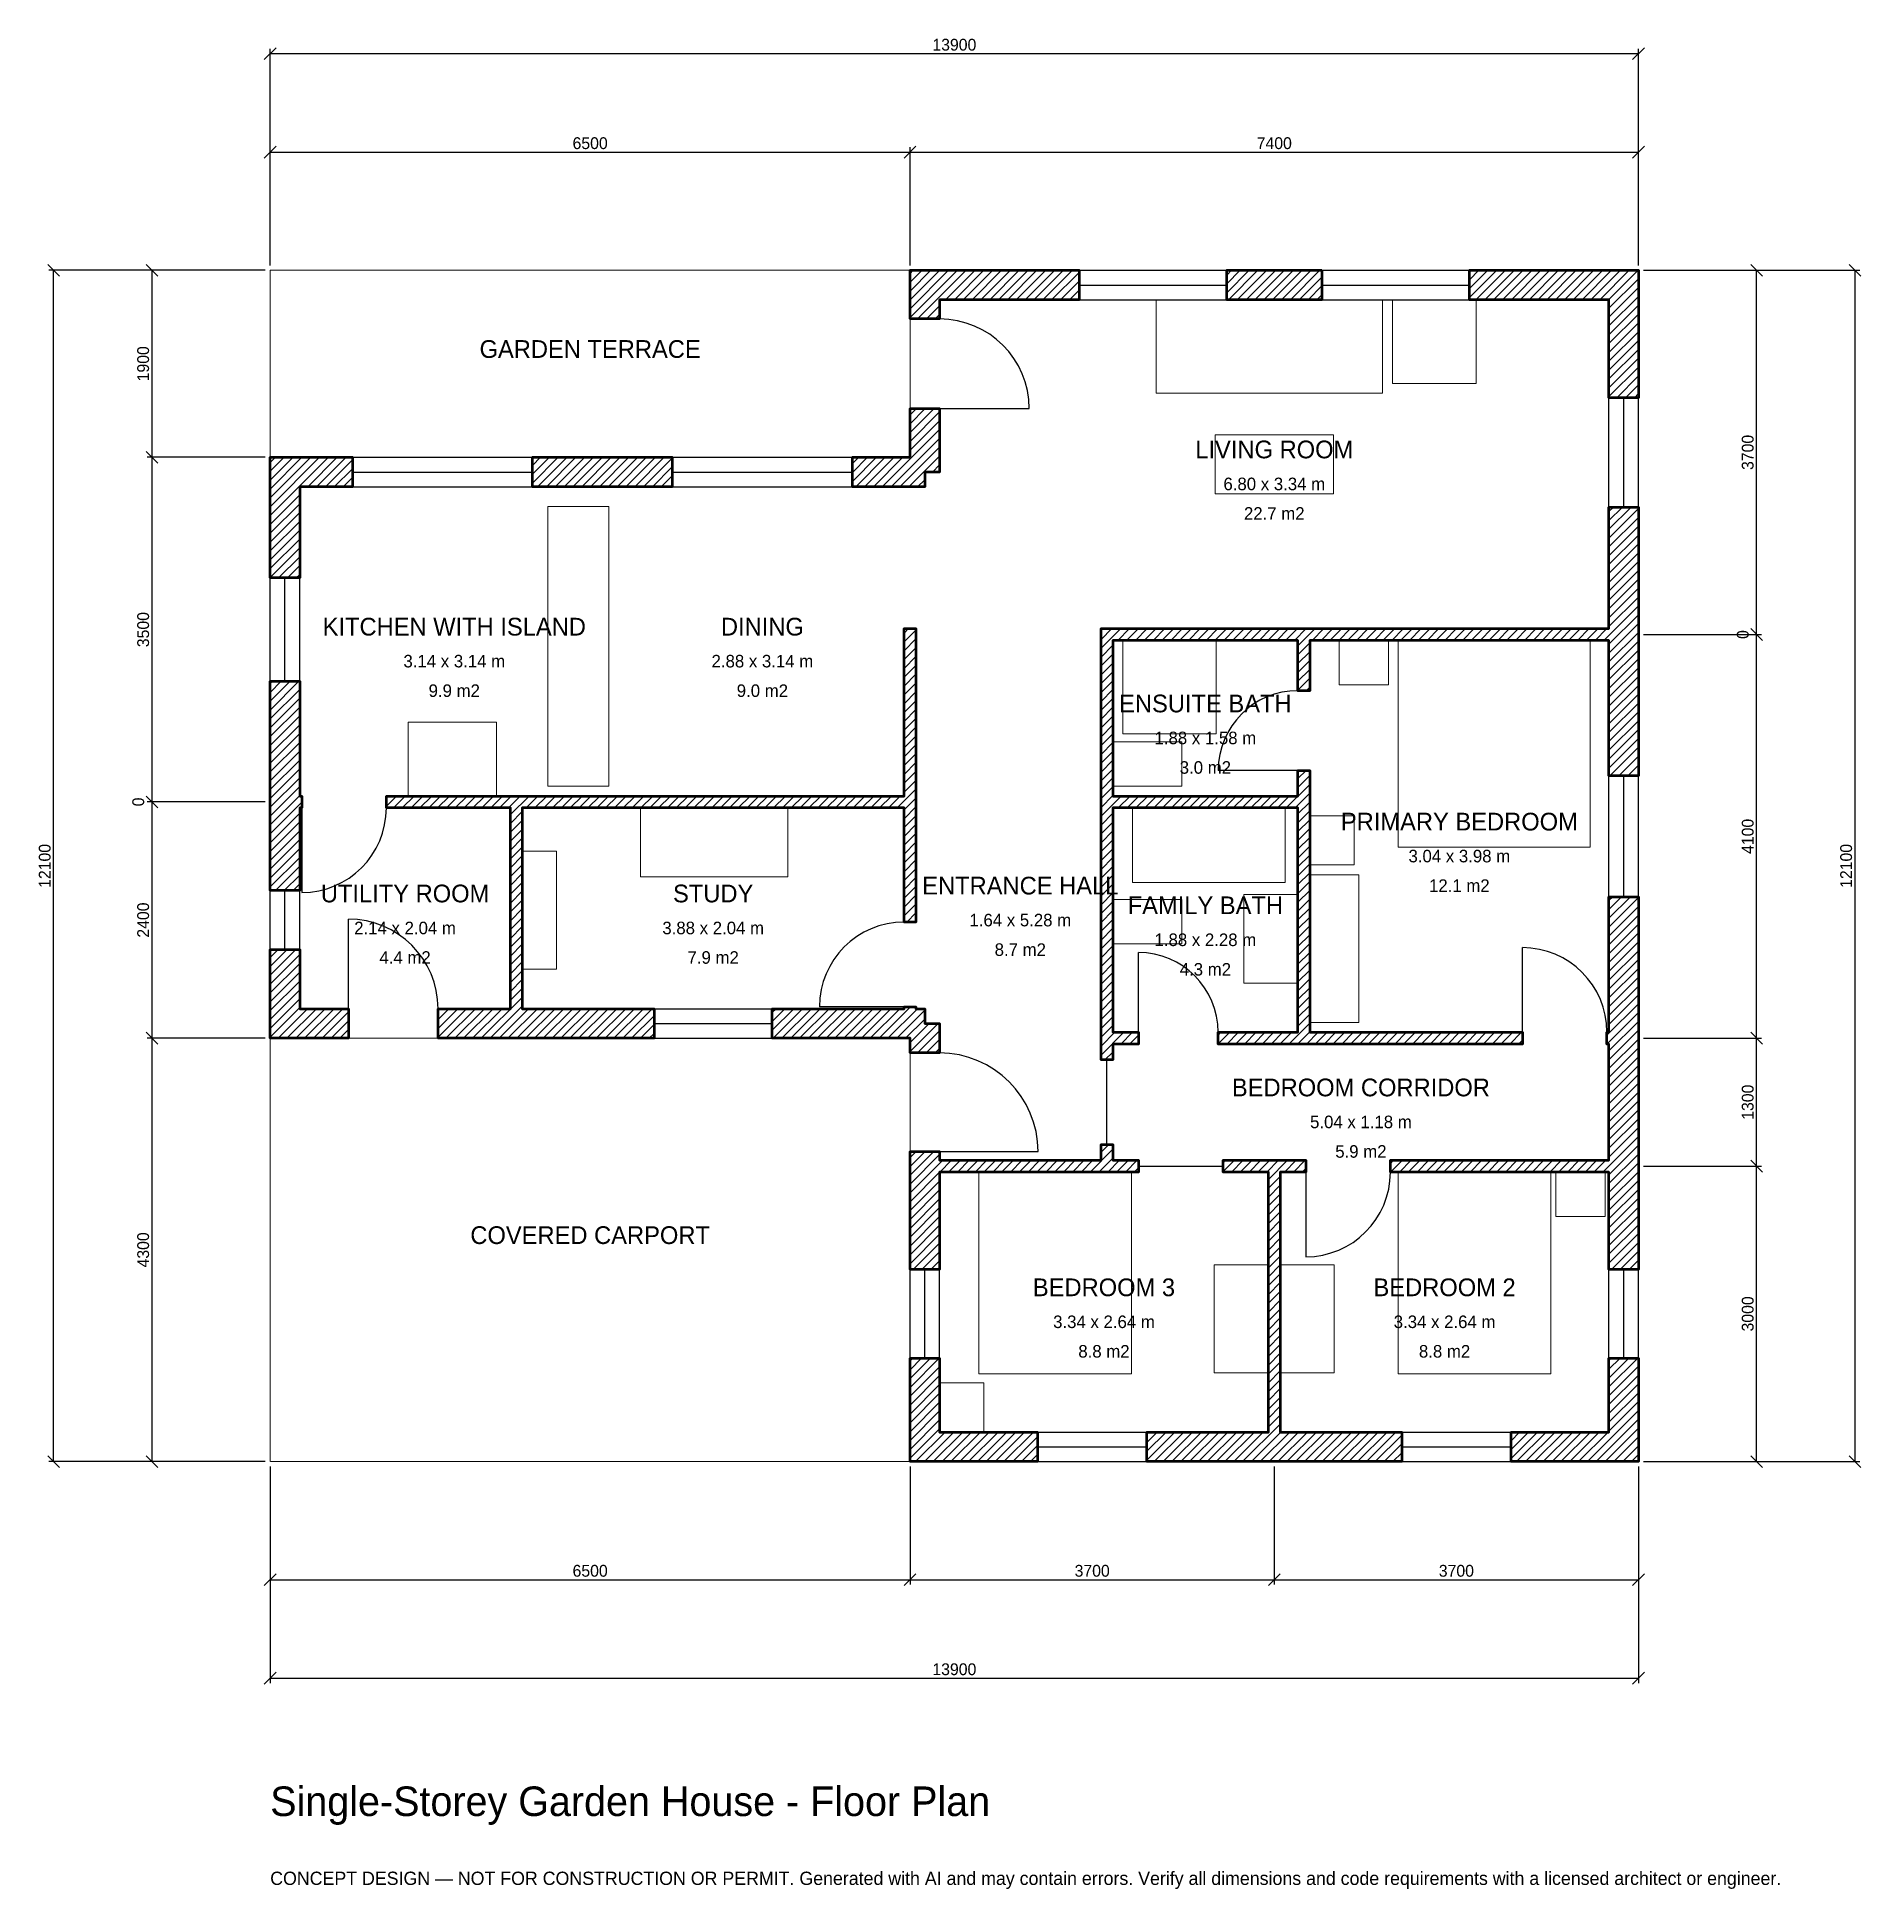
# Model space of a CAD drawing. Header units: millimetres. Extents: x -2369 to 16160, y -4341 to 14469.
import ezdxf
from ezdxf.enums import TextEntityAlignment as Align

# ---------------------------------------------------------------- set-up
doc = ezdxf.new("R2010")
doc.units = ezdxf.units.MM
doc.linetypes.add('DASHED', pattern=[1.524, 1.27, -0.254])
for name, color, linetype, lineweight in [('A-ANNO-DIMS', 1, 'Continuous', 13), ('A-ANNO-TEXT', 7, 'Continuous', 18), ('A-AREA-IDEN', 7, 'Continuous', 18), ('A-DOOR', 2, 'Continuous', 25), ('A-FLOR-FIXT', 9, 'Continuous', 13), ('A-FURN', 9, 'Continuous', 13), ('A-GLAZ', 4, 'Continuous', 25), ('A-SITE-PAVE', 8, 'Continuous', 13), ('A-WALL', 7, 'Continuous', 50), ('A-WALL-PATT', 8, 'Continuous', 13)]:
    doc.layers.add(name, color=color, linetype=linetype, lineweight=lineweight)
doc.dimstyles.new('PLAN', dxfattribs={"dimtxt": 120, "dimasz": 80, "dimexe": 50, "dimexo": 50, "dimgap": 30, "dimtad": 1, "dimdec": 0, "dimtsz": 60, "dimcen": 2.5, "dimclrd": 1, "dimclre": 1, "dimazin": 3, "dimtfac": 1, "dimtmove": 0, "dimatfit": 3})

msp = doc.modelspace()

# ---------------------------------------------------------------- hatches: boundary and pattern name
at = {"layer": 'A-WALL-PATT'}
h = msp.add_hatch(dxfattribs=at)
h.set_pattern_fill('ANSI31', color=8, scale=20)
h.paths.add_polyline_path([(6499.999, 0), (6499.999, 300), (6500, 300), (6500, 1050), (6800, 1050), (6800, 300), (7795, 300), (7795, 0), (6800, 0), (6800, -0.001), (6500, -0.001), (6500, 0), (6499.999, 0)])
h.paths.add_polyline_path([(6500, 2850), (6500, 2940), (6499.999, 2940), (6499.999, 3060), (6500, 3060), (6500, 3150), (6800, 3150), (6800, 3060), (8440, 3060), (8440, 3220), (8560, 3220), (8560, 3060), (8820, 3060), (8820, 2940), (8560, 2940), (8440, 2940), (6800, 2940), (6800, 2850), (6800, 1950), (6500, 1950), (6500, 2850)])
h.paths.add_polyline_path([(6500, 4240), (6499.999, 4240), (6499.999, 4299.999), (6440, 4299.999), (6440, 4300), (5100, 4300), (5100, 4600), (6440, 4600), (6440, 4620), (6560, 4620), (6560, 4600), (6650, 4600), (6650, 4450), (6800, 4450), (6800, 4150), (6500, 4150), (6500, 4240)])
h.paths.add_polyline_path([(2650, 4300), (2560, 4300), (2560, 4299.999), (2440, 4299.999), (2440, 4300), (2350, 4300), (1705, 4300), (1705, 4600), (2350, 4600), (2440, 4600), (2440, 6640), (1180, 6640), (1180, 6760), (2440, 6760), (2560, 6760), (3440, 6760), (3560, 6760), (6440, 6760), (6440, 8460), (6560, 8460), (6560, 6760), (6560, 6640), (6560, 6640), (6560, 5480), (6440, 5480), (6440, 6640), (3560, 6640), (3440, 6640), (2560, 6640), (2560, 4600), (2650, 4600), (3900, 4600), (3900, 4300), (2650, 4300)])
h.paths.add_polyline_path([(300, 4300), (300, 4299.999), (0, 4299.999), (0, 4300), (-0.001, 4300), (-0.001, 4600), (0, 4600), (0, 5200), (300, 5200), (300, 4600), (795, 4600), (795, 4300), (300, 4300)])
h.paths.add_polyline_path([(0, 6550), (0, 6640), (-0.001, 6640), (-0.001, 6760), (0, 6760), (0, 6850), (0, 7925), (300, 7925), (300, 6850), (300, 6760), (320, 6760), (320, 6640), (300, 6640), (300, 6550), (300, 5800), (0, 5800), (0, 6550)])
h.paths.add_polyline_path([(0, 9900), (-0.001, 9900), (-0.001, 10200), (0, 10200), (0, 10200.001), (300, 10200.001), (300, 10200), (835, 10200), (835, 9900), (300, 9900), (300, 8975), (0, 8975), (0, 9900)])
h.paths.add_polyline_path([(3350, 10200), (3650, 10200), (4085, 10200), (4085, 9900), (3650, 9900), (3350, 9900), (2665, 9900), (2665, 10200), (3350, 10200)])
h.paths.add_polyline_path([(6500, 10200), (6500, 10695), (6800, 10695), (6800, 10050), (6650, 10050), (6650, 9900), (5915, 9900), (5915, 10200), (6500, 10200)])
h.paths.add_polyline_path([(6500, 11800), (6499.999, 11800), (6499.999, 12100), (6500, 12100), (6500, 12100.001), (6800, 12100.001), (6800, 12100), (8216.667, 12100), (8216.667, 11800), (6800, 11800), (6800, 11605), (6500, 11605), (6500, 11800)])
h.paths.add_polyline_path([(10683.333, 12100), (10683.333, 11800), (9716.667, 11800), (9716.667, 12100), (10683.333, 12100)])
h.paths.add_polyline_path([(13600, 12100), (13600, 12100.001), (13900, 12100.001), (13900, 12100), (13900.001, 12100), (13900.001, 11800), (13900, 11800), (13900, 10805), (13600, 10805), (13600, 11800), (12183.333, 11800), (12183.333, 12100), (13600, 12100)])
h.paths.add_polyline_path([(13900, 8550), (13900, 8460), (13900.001, 8460), (13900.001, 8340), (13900, 8340), (13900, 8250), (13900, 6965), (13600, 6965), (13600, 8250), (13600, 8340), (10560, 8340), (10560, 7830), (10440, 7830), (10440, 8340), (10440, 8340), (8560, 8340), (8560, 6760), (10440, 6760), (10440, 7020), (10560, 7020), (10560, 6760), (10560, 6640), (10560, 6640), (10560, 4360), (12720, 4360), (12720, 4240), (10560, 4240), (10440, 4240), (9630, 4240), (9630, 4360), (10440, 4360), (10440, 6640), (8560, 6640), (8560, 4360), (8820, 4360), (8820, 4240), (8560, 4240), (8560, 4080), (8440, 4080), (8440, 4240), (8440, 4360), (8440, 6640), (8440, 6640), (8440, 6760), (8440, 8340), (8440, 8460), (8560, 8460), (10560, 8460), (10560, 8460), (13600, 8460), (13600, 8550), (13600, 9695), (13900, 9695), (13900, 8550)])
h.paths.add_polyline_path([(13900, 4450), (13900, 4360), (13900.001, 4360), (13900.001, 4240), (13900, 4240), (13900, 4150), (13900, 3060), (13900.001, 3060), (13900.001, 2940), (13900, 2940), (13900, 2850), (13900, 2850), (13900, 1950), (13600, 1950), (13600, 2940), (11380, 2940), (11380, 3060), (13600, 3060), (13600, 3150), (13600, 3150), (13600, 4150), (13600, 4240), (13580, 4240), (13580, 4360), (13600, 4360), (13600, 4450), (13600, 5735), (13900, 5735), (13900, 4450)])
h.paths.add_polyline_path([(13900, 300), (13900.001, 300), (13900.001, 0), (13900, 0), (13900, -0.001), (13600, -0.001), (13600, 0), (12605, 0), (12605, 300), (13600, 300), (13600, 1050), (13900, 1050), (13900, 300)])
h.paths.add_polyline_path([(10350, 0), (10260, 0), (10260, -0.001), (10140, -0.001), (10140, 0), (10050, 0), (8905, 0), (8905, 300), (10050, 300), (10140, 300), (10140, 2940), (9680, 2940), (9680, 3060), (10140, 3060), (10260, 3060), (10520, 3060), (10520, 2940), (10260, 2940), (10260, 300), (10350, 300), (11495, 300), (11495, 0), (10350, 0)])

# ---------------------------------------------------------------- linework, layer by layer
at = {"layer": 'A-DOOR'}
for p, q in [((6800, 10695), (7710, 10695)), ((10440, 7020), (9630, 7020)), ((320, 6640), (320, 5780)), ((795, 4600), (795, 5510)), ((8820, 4360), (8820, 5170)), ((12720, 4360), (12720, 5220)), ((6440, 4620), (5580, 4620)), ((8500, 3220), (8500, 4080)), ((6800, 3150), (7800, 3150)), ((8820, 3000), (9680, 3000)), ((10520, 2940), (10520, 2080))]:
    msp.add_line(p, q, dxfattribs=at)
for centre, radius, start, end in [((6800, 10695), 910, 0, 90), ((10440, 7020), 810, 90, 180), ((320, 6640), 860, 270, 360), ((795, 4600), 910, 0, 90), ((6440, 4620), 860, 90, 180), ((8820, 4360), 810, 0, 90), ((12720, 4360), 860, 0, 90), ((6800, 3150), 1000, 0, 90), ((10520, 2940), 860, 270, 360)]:
    msp.add_arc(centre, radius, start, end, dxfattribs=at)
at = {"layer": 'A-FLOR-FIXT'}
for points in [[(2820, 6860), (3440, 6860), (3440, 9700), (2820, 9700)], [(8660, 7390), (9610, 7390), (9610, 8340), (8660, 8340)], [(8560, 6860), (9260, 6860), (9260, 7310), (8560, 7310)], [(8760, 5880), (10310, 5880), (10310, 6640), (8760, 6640)], [(8560, 5260), (9260, 5260), (9260, 5710), (8560, 5710)], [(9890, 4860), (10440, 4860), (10440, 5760), (9890, 5760)]]:
    msp.add_lwpolyline(points, close=True, dxfattribs=at)
at = {"layer": 'A-FURN'}
for points in [[(9000, 10850), (11300, 10850), (11300, 11800), (9000, 11800)], [(11400, 10950), (12250, 10950), (12250, 11800), (11400, 11800)], [(9600, 9830), (10800, 9830), (10800, 10430), (9600, 10430)], [(10860, 7890), (11360, 7890), (11360, 8340), (10860, 8340)], [(11460, 6240), (13410, 6240), (13410, 8340), (11460, 8340)], [(1400, 6760), (2300, 6760), (2300, 7510), (1400, 7510)], [(3760, 5940), (5260, 5940), (5260, 6640), (3760, 6640)], [(10560, 6060), (11010, 6060), (11010, 6560), (10560, 6560)], [(2560, 5000), (2910, 5000), (2910, 6200), (2560, 6200)], [(10560, 4460), (11060, 4460), (11060, 5960), (10560, 5960)], [(7200, 890), (8750, 890), (8750, 2940), (7200, 2940)], [(11460, 890), (13010, 890), (13010, 2940), (11460, 2940)], [(13060, 2490), (13560, 2490), (13560, 2940), (13060, 2940)], [(9590, 900), (10140, 900), (10140, 2000), (9590, 2000)], [(10260, 900), (10810, 900), (10810, 2000), (10260, 2000)], [(6800, 300), (7250, 300), (7250, 800), (6800, 800)]]:
    msp.add_lwpolyline(points, close=True, dxfattribs=at)
at = {"layer": 'A-GLAZ'}
for p, q in [((8216.667, 12100), (9716.667, 12100)), ((10683.333, 12100), (12183.333, 12100)), ((8216.667, 11950), (9716.667, 11950)), ((10683.333, 11950), (12183.333, 11950)), ((8216.667, 11800), (9716.667, 11800)), ((10683.333, 11800), (12183.333, 11800)), ((13600, 9695), (13600, 10805)), ((13750, 9695), (13750, 10805)), ((13900, 9695), (13900, 10805)), ((835, 10200), (2665, 10200)), ((4085, 10200), (5915, 10200)), ((835, 10050), (2665, 10050)), ((4085, 10050), (5915, 10050)), ((835, 9900), (2665, 9900)), ((4085, 9900), (5915, 9900)), ((0, 7925), (0, 8975)), ((150, 7925), (150, 8975)), ((300, 7925), (300, 8975)), ((13600, 5735), (13600, 6965)), ((13750, 5735), (13750, 6965)), ((13900, 5735), (13900, 6965)), ((0, 5200), (0, 5800)), ((150, 5200), (150, 5800)), ((300, 5200), (300, 5800)), ((3900, 4600), (5100, 4600)), ((3900, 4450), (5100, 4450)), ((3900, 4300), (5100, 4300)), ((6500, 1050), (6500, 1950)), ((6650, 1050), (6650, 1950)), ((6800, 1050), (6800, 1950)), ((13600, 1050), (13600, 1950)), ((13750, 1050), (13750, 1950)), ((13900, 1050), (13900, 1950)), ((7795, 300), (8905, 300)), ((11495, 300), (12605, 300)), ((7795, 150), (8905, 150)), ((7795, 0), (8905, 0)), ((11495, 150), (12605, 150)), ((11495, 0), (12605, 0))]:
    msp.add_line(p, q, dxfattribs=at)
at = {"layer": 'A-SITE-PAVE', "linetype": 'DASHED'}
for points in [[(0, 10200), (6500, 10200), (6500, 12100), (0, 12100)], [(0, 0), (6500, 0), (6500, 4300), (0, 4300)]]:
    msp.add_lwpolyline(points, close=True, dxfattribs=at)
at = {"layer": 'A-WALL'}
for points in [[(6500, 11800), (6499.999, 11800), (6499.999, 12100), (6500, 12100), (6500, 12100.001), (6800, 12100.001), (6800, 12100), (8216.667, 12100), (8216.667, 11800), (6800, 11800), (6800, 11605), (6500, 11605), (6500, 11800)], [(10683.333, 12100), (10683.333, 11800), (9716.667, 11800), (9716.667, 12100), (10683.333, 12100)], [(13600, 12100), (13600, 12100.001), (13900, 12100.001), (13900, 12100), (13900.001, 12100), (13900.001, 11800), (13900, 11800), (13900, 10805), (13600, 10805), (13600, 11800), (12183.333, 11800), (12183.333, 12100), (13600, 12100)], [(6500, 10200), (6500, 10695), (6800, 10695), (6800, 10050), (6650, 10050), (6650, 9900), (5915, 9900), (5915, 10200), (6500, 10200)], [(0, 9900), (-0.001, 9900), (-0.001, 10200), (0, 10200), (0, 10200.001), (300, 10200.001), (300, 10200), (835, 10200), (835, 9900), (300, 9900), (300, 8975), (0, 8975), (0, 9900)], [(3350, 10200), (3650, 10200), (4085, 10200), (4085, 9900), (3650, 9900), (3350, 9900), (2665, 9900), (2665, 10200), (3350, 10200)], [(13900, 8550), (13900, 8460), (13900.001, 8460), (13900.001, 8340), (13900, 8340), (13900, 8250), (13900, 6965), (13600, 6965), (13600, 8250), (13600, 8340), (10560, 8340), (10560, 7830), (10440, 7830), (10440, 8340), (10440, 8340), (8560, 8340), (8560, 6760), (10440, 6760), (10440, 7020), (10560, 7020), (10560, 6760), (10560, 6640), (10560, 6640), (10560, 4360), (12720, 4360), (12720, 4240), (10560, 4240), (10440, 4240), (9630, 4240), (9630, 4360), (10440, 4360), (10440, 6640), (8560, 6640), (8560, 4360), (8820, 4360), (8820, 4240), (8560, 4240), (8560, 4080), (8440, 4080), (8440, 4240), (8440, 4360), (8440, 6640), (8440, 6640), (8440, 6760), (8440, 8340), (8440, 8460), (8560, 8460), (10560, 8460), (10560, 8460), (13600, 8460), (13600, 8550), (13600, 9695), (13900, 9695), (13900, 8550)], [(2650, 4300), (2560, 4300), (2560, 4299.999), (2440, 4299.999), (2440, 4300), (2350, 4300), (1705, 4300), (1705, 4600), (2350, 4600), (2440, 4600), (2440, 6640), (1180, 6640), (1180, 6760), (2440, 6760), (2560, 6760), (3440, 6760), (3560, 6760), (6440, 6760), (6440, 8460), (6560, 8460), (6560, 6760), (6560, 6640), (6560, 6640), (6560, 5480), (6440, 5480), (6440, 6640), (3560, 6640), (3440, 6640), (2560, 6640), (2560, 4600), (2650, 4600), (3900, 4600), (3900, 4300), (2650, 4300)], [(0, 6550), (0, 6640), (-0.001, 6640), (-0.001, 6760), (0, 6760), (0, 6850), (0, 7925), (300, 7925), (300, 6850), (300, 6760), (320, 6760), (320, 6640), (300, 6640), (300, 6550), (300, 5800), (0, 5800), (0, 6550)], [(13900, 4450), (13900, 4360), (13900.001, 4360), (13900.001, 4240), (13900, 4240), (13900, 4150), (13900, 3060), (13900.001, 3060), (13900.001, 2940), (13900, 2940), (13900, 2850), (13900, 2850), (13900, 1950), (13600, 1950), (13600, 2940), (11380, 2940), (11380, 3060), (13600, 3060), (13600, 3150), (13600, 3150), (13600, 4150), (13600, 4240), (13580, 4240), (13580, 4360), (13600, 4360), (13600, 4450), (13600, 5735), (13900, 5735), (13900, 4450)], [(300, 4300), (300, 4299.999), (0, 4299.999), (0, 4300), (-0.001, 4300), (-0.001, 4600), (0, 4600), (0, 5200), (300, 5200), (300, 4600), (795, 4600), (795, 4300), (300, 4300)], [(6500, 4240), (6499.999, 4240), (6499.999, 4299.999), (6440, 4299.999), (6440, 4300), (5100, 4300), (5100, 4600), (6440, 4600), (6440, 4620), (6560, 4620), (6560, 4600), (6650, 4600), (6650, 4450), (6800, 4450), (6800, 4150), (6500, 4150), (6500, 4240)], [(6500, 2850), (6500, 2940), (6499.999, 2940), (6499.999, 3060), (6500, 3060), (6500, 3150), (6800, 3150), (6800, 3060), (8440, 3060), (8440, 3220), (8560, 3220), (8560, 3060), (8820, 3060), (8820, 2940), (8560, 2940), (8440, 2940), (6800, 2940), (6800, 2850), (6800, 1950), (6500, 1950), (6500, 2850)], [(10350, 0), (10260, 0), (10260, -0.001), (10140, -0.001), (10140, 0), (10050, 0), (8905, 0), (8905, 300), (10050, 300), (10140, 300), (10140, 2940), (9680, 2940), (9680, 3060), (10140, 3060), (10260, 3060), (10520, 3060), (10520, 2940), (10260, 2940), (10260, 300), (10350, 300), (11495, 300), (11495, 0), (10350, 0)], [(6499.999, 0), (6499.999, 300), (6500, 300), (6500, 1050), (6800, 1050), (6800, 300), (7795, 300), (7795, 0), (6800, 0), (6800, -0.001), (6500, -0.001), (6500, 0), (6499.999, 0)], [(13900, 300), (13900.001, 300), (13900.001, 0), (13900, 0), (13900, -0.001), (13600, -0.001), (13600, 0), (12605, 0), (12605, 300), (13600, 300), (13600, 1050), (13900, 1050), (13900, 300)]]:
    msp.add_lwpolyline(points, close=True, dxfattribs=at)

# ---------------------------------------------------------------- texts
at = {"layer": 'A-ANNO-TEXT'}
for s, height, p in [('Single-Storey Garden House - Floor Plan', 300, (0, -3600)), ('CONCEPT DESIGN — NOT FOR CONSTRUCTION OR PERMIT. Generated with AI and may contain errors. Verify all dimensions and code requirements with a licensed architect or engineer.', 135, (0, -4300))]:
    msp.add_text(s, height=height, dxfattribs=at).set_placement(p)
at = {"layer": 'A-AREA-IDEN'}
for s, height, p in [('GARDEN TERRACE', 180, (3250, 11300)), ('LIVING ROOM', 180, (10200, 10280)), ('6.80 x 3.34 m', 127.5, (10200, 9930)), ('22.7 m2', 127.5, (10200, 9630)), ('KITCHEN WITH ISLAND', 180, (1870, 8480)), ('DINING', 180, (5000, 8480)), ('3.14 x 3.14 m', 127.5, (1870, 8130)), ('2.88 x 3.14 m', 127.5, (5000, 8130)), ('9.9 m2', 127.5, (1870, 7830)), ('9.0 m2', 127.5, (5000, 7830)), ('ENSUITE BATH', 180, (9500, 7700)), ('1.88 x 1.58 m', 127.5, (9500, 7350)), ('3.0 m2', 127.5, (9500, 7050)), ('PRIMARY BEDROOM', 180, (12080, 6500)), ('3.04 x 3.98 m', 127.5, (12080, 6150)), ('UTILITY ROOM', 180, (1370, 5770)), ('STUDY', 180, (4500, 5770)), ('ENTRANCE HALL', 180, (7620, 5850)), ('12.1 m2', 127.5, (12080, 5850)), ('FAMILY BATH', 180, (9500, 5650)), ('2.14 x 2.04 m', 127.5, (1370, 5420)), ('3.88 x 2.04 m', 127.5, (4500, 5420)), ('1.64 x 5.28 m', 127.5, (7620, 5500)), ('1.88 x 2.28 m', 127.5, (9500, 5300)), ('4.4 m2', 127.5, (1370, 5120)), ('7.9 m2', 127.5, (4500, 5120)), ('8.7 m2', 127.5, (7620, 5200)), ('4.3 m2', 127.5, (9500, 5000)), ('BEDROOM CORRIDOR', 180, (11080, 3800)), ('5.04 x 1.18 m', 127.5, (11080, 3450)), ('5.9 m2', 127.5, (11080, 3150)), ('COVERED CARPORT', 180, (3250, 2300)), ('BEDROOM 3', 180, (8470, 1770)), ('BEDROOM 2', 180, (11930, 1770)), ('3.34 x 2.64 m', 127.5, (8470, 1420)), ('3.34 x 2.64 m', 127.5, (11930, 1420)), ('8.8 m2', 127.5, (8470, 1120)), ('8.8 m2', 127.5, (11930, 1120))]:
    msp.add_text(s, height=height, dxfattribs=at).set_placement(p, align=Align.MIDDLE_CENTER)

# ---------------------------------------------------------------- dimensions: what is measured, and where the dimension line sits
at = {"layer": 'A-ANNO-DIMS'}
for base, p1, p2, text in [((0, 14300), (0, 12100), (13900, 12100), '13900'), ((0, 13300), (0, 12100), (6500, 12100), '6500'), ((6500, 13300), (6500, 12100), (13900, 12100), '7400'), ((0, -1200), (0, 0), (6500, 0), '6500'), ((0, -2200), (0, 0), (13900, 0), '13900'), ((6500, -1200), (6500, 0), (10200, 0), '3700'), ((10200, -1200), (10200, 0), (13900, 0), '3700')]:
    msp.add_linear_dim(base=base, p1=p1, p2=p2, text=text, dimstyle='PLAN', dxfattribs=at).render()
for base, p1, p2, text in [((-2200, 0), (0, 0), (0, 12100), '12100'), ((-1200, 10200), (0, 10200), (0, 12100), '1900'), ((15100, 8400), (13900, 8400), (13900, 12100), '3700'), ((16100, 0), (13900, 0), (13900, 12100), '12100'), ((-1200, 6700), (0, 6700), (0, 10200), '3500'), ((15100, 4300), (13900, 4300), (13900, 8400), '4100'), ((15100, 8400), (13900, 8400), (13900, 8400), '0'), ((-1200, 6700), (0, 6700), (0, 6700), '0'), ((-1200, 4300), (0, 4300), (0, 6700), '2400'), ((-1200, 0), (0, 0), (0, 4300), '4300'), ((15100, 3000), (13900, 3000), (13900, 4300), '1300'), ((15100, 0), (13900, 0), (13900, 3000), '3000')]:
    msp.add_linear_dim(base=base, p1=p1, p2=p2, angle=90, text=text, dimstyle='PLAN', dxfattribs=at).render()

doc.saveas('drawing.dxf')
